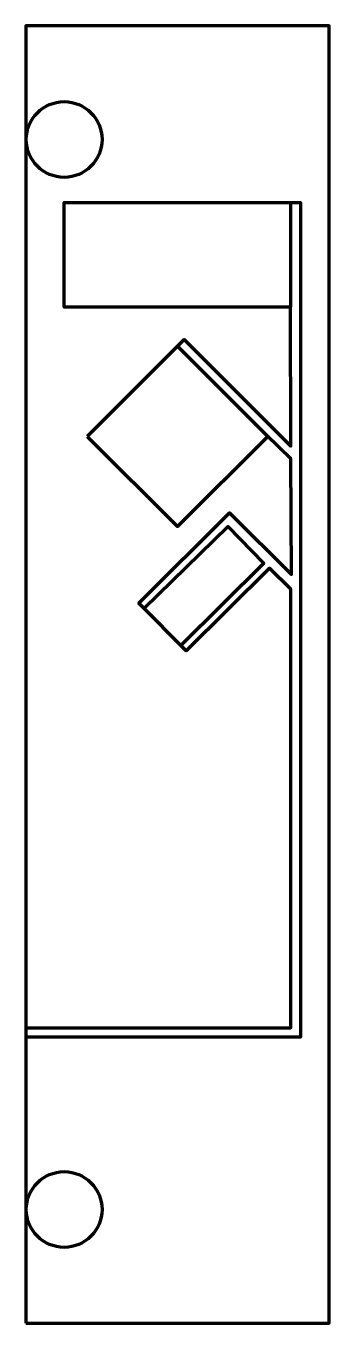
# Model space of a CAD drawing. Header units: inches. Extents: x 26 to 186, y -608 to 77.
import ezdxf

# ---------------------------------------------------------------- set-up
doc = ezdxf.new("R2010")
doc.units = ezdxf.units.IN
doc.header["$MEASUREMENT"] = 0
doc.layers.add('Livello 1', color=7, linetype='Continuous')

msp = doc.modelspace()

# ---------------------------------------------------------------- linework, layer by layer
at = {"layer": 'Livello 1', "color": 250, "lineweight": 106, "true_color": 0x231f20}
for points in [[(25.61, -608.13), (185.61, -608.13), (185.61, 77.23), (25.61, 77.23), (25.61, -608.13)], [(105.61, -91.9), (109.14, -88.37), (165.4, -144.75), (165.33, -71.43), (45.76, -71.43), (45.76, -16.13), (170.46, -16.13), (170.46, -451.56), (170.47, -457.1), (25.61, -457.1)], [(165.34, -16.13), (165.34, -71.38)], [(57.92, -139.62), (105.61, -187.31), (153.29, -139.62), (105.61, -91.94), (57.92, -139.62)], [(88.08, -230.65), (107.42, -250.06)]]:
    msp.add_lwpolyline(points, dxfattribs=at)
for points, knots in [([(25.76, 17.23), (25.76, 6.18), (34.71, -2.77), (45.76, -2.77), (56.8, -2.77), (65.76, 6.18), (65.76, 17.23), (65.76, 28.27), (56.8, 37.23), (45.76, 37.23), (34.71, 37.23), (25.76, 28.27), (25.76, 17.23)], [0, 0, 0, 0, 1, 1, 1, 2, 2, 2, 3, 3, 3, 4, 4, 4, 4]), ([(25.61, -452.2), (25.61, -452.2), (165.42, -452.2), (165.42, -452.2), (165.42, -452.2), (165.42, -220.43), (165.42, -220.43), (165.42, -220.43), (165.42, -220.43), (165.42, -220.43), (165.42, -220.43), (154.19, -209.34), (154.19, -209.34), (154.19, -209.34), (110.25, -252.89), (110.25, -252.89), (110.25, -252.89), (107.42, -250.06), (107.42, -250.06), (107.42, -250.06), (151.26, -206.58), (151.26, -206.58), (151.26, -206.58), (132.29, -187.32), (132.29, -187.32), (132.29, -187.32), (88.08, -230.65), (88.08, -230.65), (88.08, -230.65), (85.26, -227.82), (85.26, -227.82), (85.26, -227.82), (133.11, -179.97), (133.11, -179.97), (133.11, -179.97), (165.73, -212.58), (165.73, -212.58), (165.73, -212.58), (165.52, -151.45), (165.52, -151.45), (165.52, -151.45), (165.52, -151.45), (165.52, -151.45), (165.52, -151.45), (152.55, -138.94), (152.55, -138.94)], [0, 0, 0, 0, 1, 1, 1, 2, 2, 2, 3, 3, 3, 4, 4, 4, 5, 5, 5, 6, 6, 6, 7, 7, 7, 8, 8, 8, 9, 9, 9, 10, 10, 10, 11, 11, 11, 12, 12, 12, 13, 13, 13, 14, 14, 14, 15, 15, 15, 15]), ([(25.76, -548.13), (25.76, -559.17), (34.71, -568.13), (45.76, -568.13), (56.8, -568.13), (65.76, -559.17), (65.76, -548.13), (65.76, -537.08), (56.8, -528.13), (45.76, -528.13), (34.71, -528.13), (25.76, -537.08), (25.76, -548.13)], [0, 0, 0, 0, 1, 1, 1, 2, 2, 2, 3, 3, 3, 4, 4, 4, 4])]:
    msp.add_open_spline(points, degree=3, knots=knots, dxfattribs=at)

doc.saveas('drawing.dxf')
